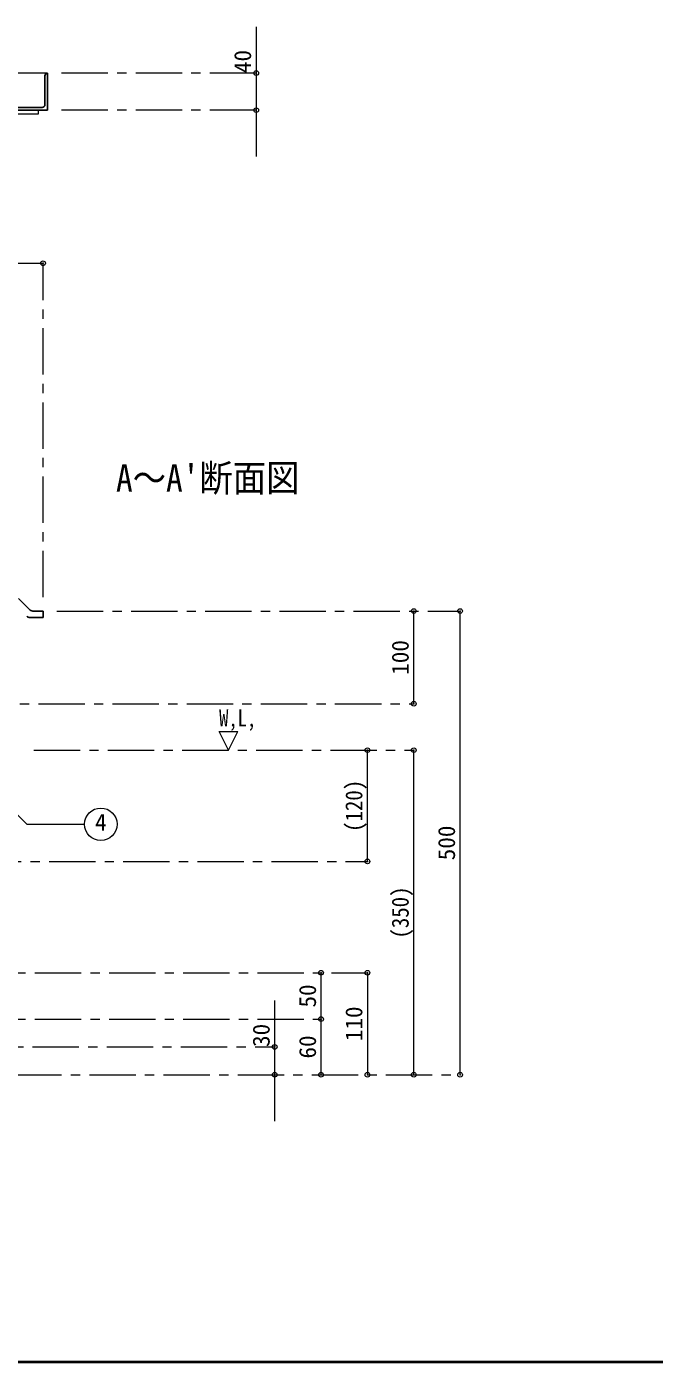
# Model space of a CAD drawing. Units: millimetres at full size, sheet at 1:10. Extents: x -2046 to 2004, y -1334 to 1476.
# Drawn here: x -738 to -61, y -1334 to 106 of the extents above; entities that cross this region are included whole.
import ezdxf
from ezdxf.enums import TextEntityAlignment as Align

# ---------------------------------------------------------------- set-up
doc = ezdxf.new("R2010")
doc.units = ezdxf.units.MM
doc.header["$LTSCALE"] = 10
doc.header["$PDMODE"] = 32
doc.header["$PDSIZE"] = 5
doc.linetypes.add('CHAIN1', pattern=[8, 5, -1, 1, -1])
doc.layers.add('0-0_ﾚｲﾔ1', color=4, linetype='Continuous', lineweight=9)
doc.styles.add('ＭＳ ゴシック', font='')
doc.styles.get('ＭＳ ゴシック').set_extended_font_data('MS Gothic')

msp = doc.modelspace()

# ---------------------------------------------------------------- linework, layer by layer
at = {"layer": '0-0_ﾚｲﾔ1'}
for p, q in [((-490.72, 106.27), (-490.72, -33.73)), ((-725.72, 12.27), (-725.72, 16.27)), ((-765.72, 12.27), (-725.72, 12.27)), ((-1650.72, -148.73), (-720.72, -148.73)), ((-320.72, -623.73), (-320.72, -523.73)), ((-270.72, -1023.73), (-270.72, -523.73)), ((-370.72, -793.73), (-370.72, -673.73)), ((-320.72, -1023.73), (-320.72, -673.73)), ((-420.72, -963.73), (-420.72, -913.73)), ((-370.72, -913.73), (-370.72, -1023.73)), ((-470.72, -1073.73), (-470.72, -943.73)), ((-420.72, -1023.73), (-420.72, -963.73))]:
    msp.add_line(p, q, dxfattribs=at)
at = {"layer": '0-0_ﾚｲﾔ1', "color": 7, "lineweight": 18}
for p, q in [((-715.72, 56.27), (-1655.72, 56.27)), ((-530.72, -653.73), (-510.72, -653.73)), ((-520.72, -673.73), (-530.72, -653.73)), ((-520.72, -673.73), (-510.72, -653.73))]:
    msp.add_line(p, q, dxfattribs=at)
at = {"layer": '0-0_ﾚｲﾔ1', "color": 5, "lineweight": 25}
for p, q in [((-718.72, 53.27), (-718.72, 22.27)), ((-715.72, 16.27), (-715.72, 56.27)), ((-755.72, 16.27), (-715.72, 16.27)), ((-752.72, 19.27), (-721.72, 19.27)), ((-735.4, -522.23), (-747.15, -510.23)), ((-734.77, -530.73), (-720.72, -530.73)), ((-731.83, -523.73), (-720.72, -523.73)), ((-720.72, -523.73), (-720.72, -530.73))]:
    msp.add_line(p, q, dxfattribs=at)
at = {"layer": '0-0_ﾚｲﾔ1', "linetype": 'CHAIN1'}
for p, q in [((-490.72, 56.27), (-700.72, 56.27)), ((-490.72, 16.27), (-700.72, 16.27)), ((-720.72, -508.73), (-720.72, -148.73)), ((-705.72, -523.73), (-270.72, -523.73)), ((-965.72, -623.73), (-320.72, -623.73)), ((-730.72, -673.73), (-320.72, -673.73)), ((-794.22, -793.73), (-370.72, -793.73)), ((-969.47, -913.73), (-370.72, -913.73)), ((-969.47, -963.73), (-420.72, -963.73)), ((-971.97, -993.73), (-470.72, -993.73)), ((-750.72, -1023.73), (-270.72, -1023.73))]:
    msp.add_line(p, q, dxfattribs=at)
at = {"layer": '0-0_ﾚｲﾔ1', "color": 1, "lineweight": 40}
msp.add_line((2004.28, -1333.73), (-2045.72, -1333.73), dxfattribs=at)
at = {"layer": '0-0_ﾚｲﾔ1', "color": 7, "lineweight": 18}
msp.add_lwpolyline([(-836.4, -655.43), (-738.2, -753.64), (-675.91, -753.64)], dxfattribs=at)
msp.add_circle((-658.41, -753.64), 17.5, dxfattribs=at)
at = {"layer": '0-0_ﾚｲﾔ1', "color": 5, "lineweight": 25}
for centre, radius, start, end in [((-715.72, 53.27), 3, 90, 180), ((-721.72, 22.27), 3, 270, 0), ((-734.77, -525.73), 5, 224.3947, 270), ((-731.83, -518.73), 5, 224.3947, 270)]:
    msp.add_arc(centre, radius, start, end, dxfattribs=at)
at = {"layer": '0-0_ﾚｲﾔ1', "color": 1}
for p in [(-490.72, 56.27), (-490.72, 16.27), (-720.72, -148.73), (-320.72, -523.73), (-270.72, -523.73), (-320.72, -623.73), (-370.72, -673.73), (-320.72, -673.73), (-370.72, -793.73), (-420.72, -913.73), (-370.72, -913.73), (-420.72, -963.73), (-470.72, -993.73), (-470.72, -1023.73), (-420.72, -1023.73), (-370.72, -1023.73), (-320.72, -1023.73), (-270.72, -1023.73)]:
    msp.add_point(p, dxfattribs=at)

# ---------------------------------------------------------------- texts
at = {"layer": '0-0_ﾚｲﾔ1', "color": 7, "style": 'ＭＳ ゴシック'}
for s, p in [('40', (-490.72, 56.27)), ('100', (-320.72, -592.48)), ('500', (-270.72, -792.48)), ('50', (-420.72, -951.23)), ('110', (-370.72, -987.48)), ('30', (-470.72, -993.73)), ('60', (-420.72, -1006.23))]:
    msp.add_text(s, height=18.33, rotation=90, dxfattribs=at).set_placement(p, align=Align.BOTTOM_LEFT)
for s, height, width, p in [("A～A'断面図", 29.33, 0.9, (-641.97, -403.73)), ('W,L,', 18.33, 0.8, (-530.72, -653.73))]:
    msp.add_text(s, height=height, dxfattribs=dict(at, width=width)).set_placement(p, align=Align.BOTTOM_LEFT)
at = {"layer": '0-0_ﾚｲﾔ1', "color": 7, "style": 'ＭＳ ゴシック', "width": 0.9}
for s, p in [('(120)', (-370.72, -761.85)), ('(350)', (-320.72, -876.85))]:
    msp.add_text(s, height=18.33, rotation=90, dxfattribs=at).set_placement(p, align=Align.BOTTOM_LEFT)
at = {"layer": '0-0_ﾚｲﾔ1', "color": 7, "style": 'ＭＳ ゴシック'}
msp.add_text('4', height=18.33, dxfattribs=at).set_placement((-664.66, -766.14), align=Align.BOTTOM_LEFT)

doc.saveas('drawing.dxf')
